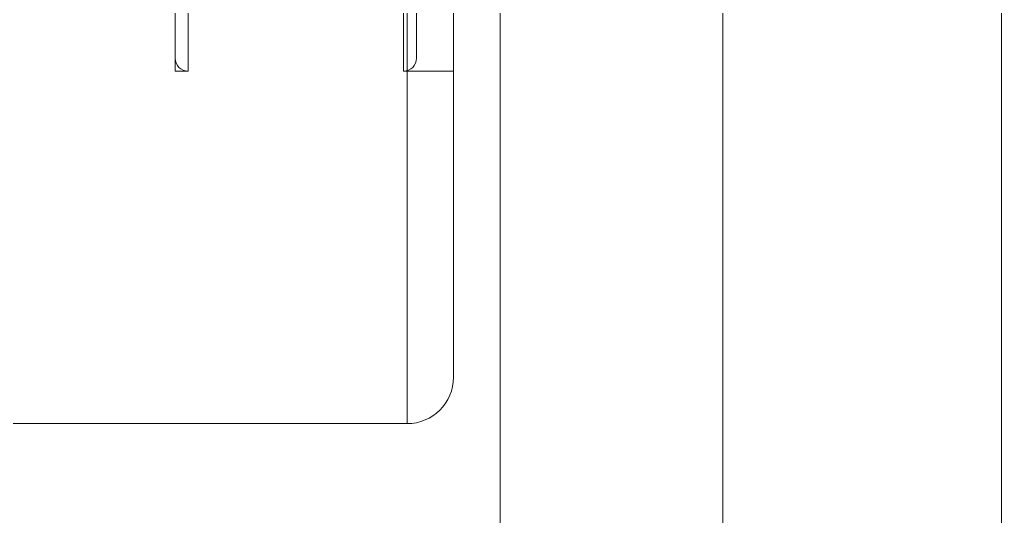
# Model space of a CAD drawing. Header units: millimetres. Extents: x -50460 to 50460, y -35640 to 35640.
# Drawn here: x -33282.6 to -33229.7, y 22064.4 to 22091.2 of the extents above; entities that cross this region are included whole.
import ezdxf

# ---------------------------------------------------------------- set-up
doc = ezdxf.new("R2010")
doc.units = ezdxf.units.MM
doc.linetypes.add('双点画线', pattern=[22, 12, -2, 2, -2, 2, -2])
for name, color, linetype, lineweight in [('7', 30, '双点画线', 18), ('EB0', 7, 'Continuous', 15), ('尺寸线层', 4, 'Continuous', 18), ('粗实线层', 7, 'Continuous', 15), ('粗实线层_1', 7, 'Continuous', 15), ('细实线层', 3, 'Continuous', 18)]:
    doc.layers.add(name, color=color, linetype=linetype, lineweight=lineweight)

# ---------------------------------------------------------------- blocks, each defined once
blk = doc.blocks.new('*X209')
at = {"layer": '细实线层'}
blk.add_line((540, 120), (540, 1220), dxfattribs=at)
blk = doc.blocks.new('*X909')
at = {"layer": '粗实线层'}
for p, q in [((-12, 10), (-12, 177)), ((0, 177), (0, 10))]:
    blk.add_line(p, q, dxfattribs=at)
blk = doc.blocks.new('*X910')
at = {"layer": '粗实线层_1'}
blk.add_line((297.218, 170.589), (297.218, -29.411), dxfattribs=at)
blk = doc.blocks.new('*X906')
at = {"layer": '粗实线层_1'}
for name, p in [('*X910', (-306.218, 62.411)), ('*X909', (-9, 39.5))]:
    blk.add_blockref(name, p, dxfattribs=at)
blk = doc.blocks.new('*X911')
at = {"layer": '粗实线层'}
for p, q in [((-16, 42.5), (-16, 19)), ((-15.3, 19), (-15.3, 42.5)), ((-3.7, 42.5), (-3.7, 19)), ((-3.51, 42.5), (-3.51, 0)), ((-3.51, 0), (-3.51, 42.5)), ((-3, 42.5), (-3, 19.7)), ((-1.01, 42.5), (-1.01, 2.5)), ((-1, 42.5), (-1, 10.85)), ((-15.3, 19), (-16, 19)), ((-1, 19), (-3.7, 19)), ((-1, 10.85), (-1.01, 10.85)), ((-3.51, 0), (-73.49, 0))]:
    blk.add_line(p, q, dxfattribs=at)
for centre, radius, start, end in [((-15.3, 19.7), 0.7, 180.0001, 270), ((-3.7, 19.7), 0.7, 270, 0), ((-3.51, 2.5), 2.5, 270, 360)]:
    blk.add_arc(centre, radius, start, end, dxfattribs=at)
blk = doc.blocks.new('*X904')
at = {"layer": '粗实线层_1'}
for name, p in [('*X906', (194, -241)), ('*X911', (171.5, -105.5))]:
    blk.add_blockref(name, p, dxfattribs=at)
blk = doc.blocks.new('*X856')
at = {"layer": 'EB0'}
blk.add_blockref('*X904', (790, 578.216), dxfattribs=at)
blk = doc.blocks.new('*X805')
at = {"layer": '尺寸线层'}
blk.add_blockref('*X856', (-1515, 819.783), dxfattribs=at)

msp = doc.modelspace()

# ---------------------------------------------------------------- block references
at = {"layer": '7'}
msp.add_blockref('*X209', (-33769.742, 21244.445), dxfattribs=at)

# ---------------------------------------------------------------- next in the draw order: block references
at = {"layer": '尺寸线层'}
msp.add_blockref('*X805', (-32704.742, 20776.945), dxfattribs=at)

doc.saveas('drawing.dxf')
